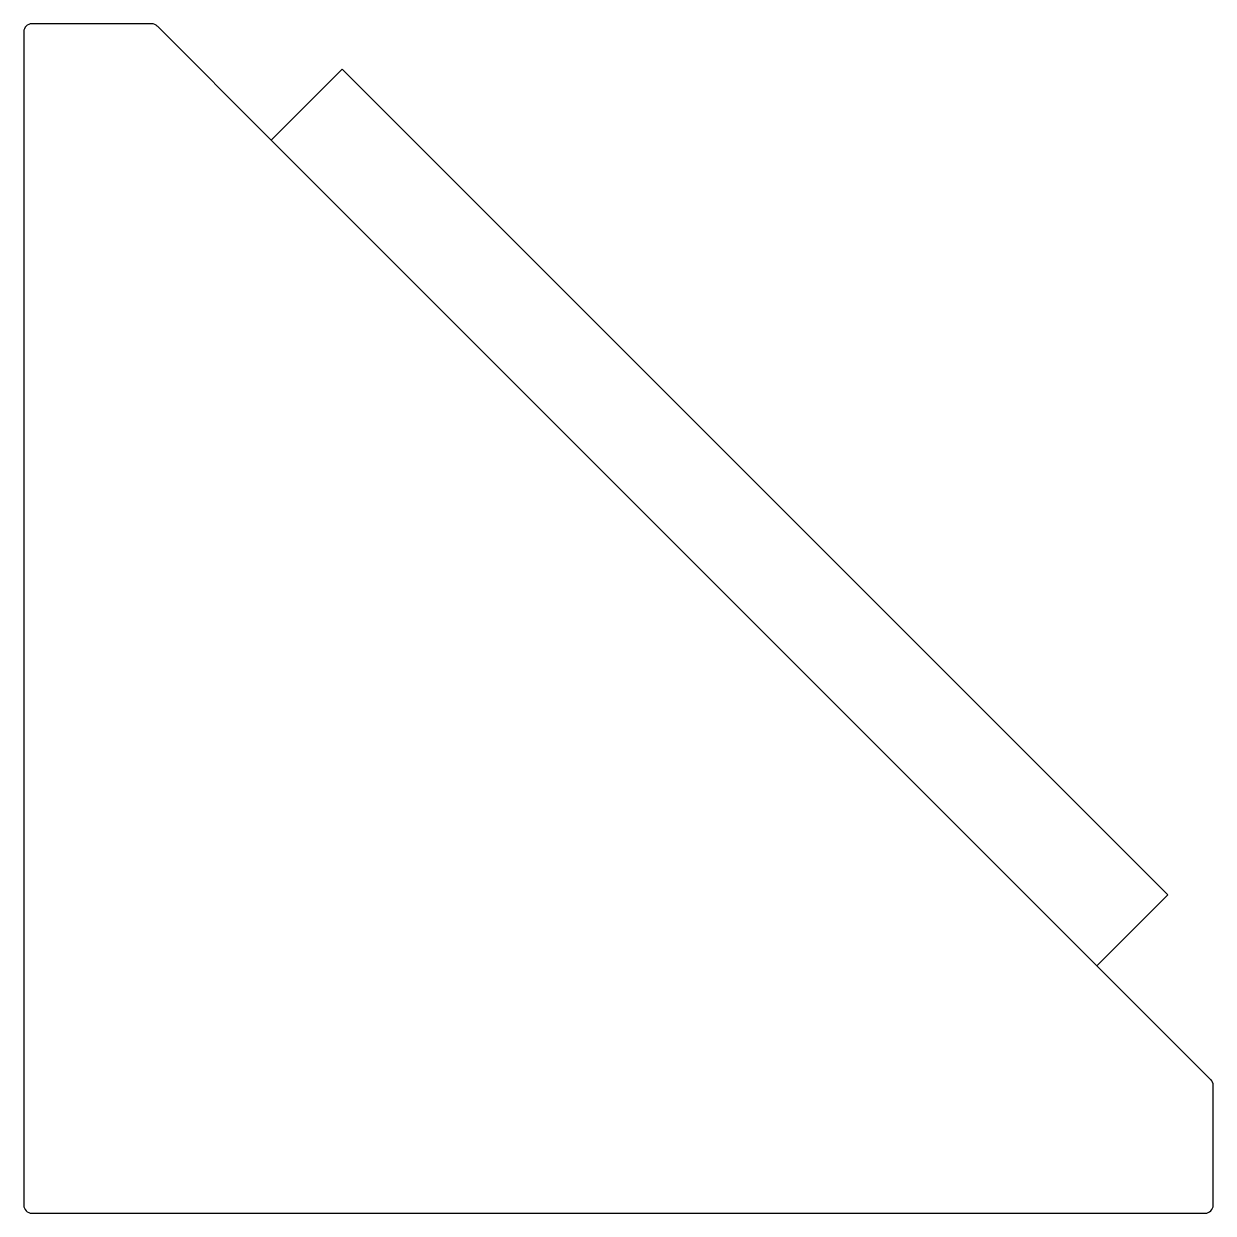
# Model space of a CAD drawing. Header units: millimetres. Extents: x 1064 to 1361, y -67 to 230.
import ezdxf

# ---------------------------------------------------------------- set-up
doc = ezdxf.new("R2010")
doc.units = ezdxf.units.MM
doc.layers.add('cutting', color=1, linetype='Continuous')
doc.layers.add('information', color=3, linetype='Continuous')

msp = doc.modelspace()

# ---------------------------------------------------------------- linework, layer by layer
at = {"layer": 'cutting', "color": 1}
for p, q in [((1095.77, 229.67), (1065.86, 229.67)), ((1125.61, 200.65), (1097.19, 229.08)), ((1063.86, 227.67), (1063.86, -65.13)), ((1143.29, 218.33), (1125.61, 200.65)), ((1349.33, 12.29), (1143.29, 218.33)), ((1331.65, -5.39), (1349.33, 12.29)), ((1360.08, -33.81), (1331.65, -5.39)), ((1360.66, -65.13), (1360.66, -35.22)), ((1065.86, -67.13), (1212.26, -67.13)), ((1212.26, -67.13), (1358.66, -67.13))]:
    msp.add_line(p, q, dxfattribs=at)
for centre, start, end in [((1065.86, 227.67), 90, 180), ((1095.77, 227.67), 45, 90), ((1358.66, -35.22), 0, 45), ((1065.86, -65.13), 180, 270), ((1358.66, -65.13), 270, 360)]:
    msp.add_arc(centre, 2, start, end, dxfattribs=at)
at = {"layer": 'information', "color": 3}
msp.add_line((1125.61, 200.65), (1331.65, -5.39), dxfattribs=at)

doc.saveas('drawing.dxf')
